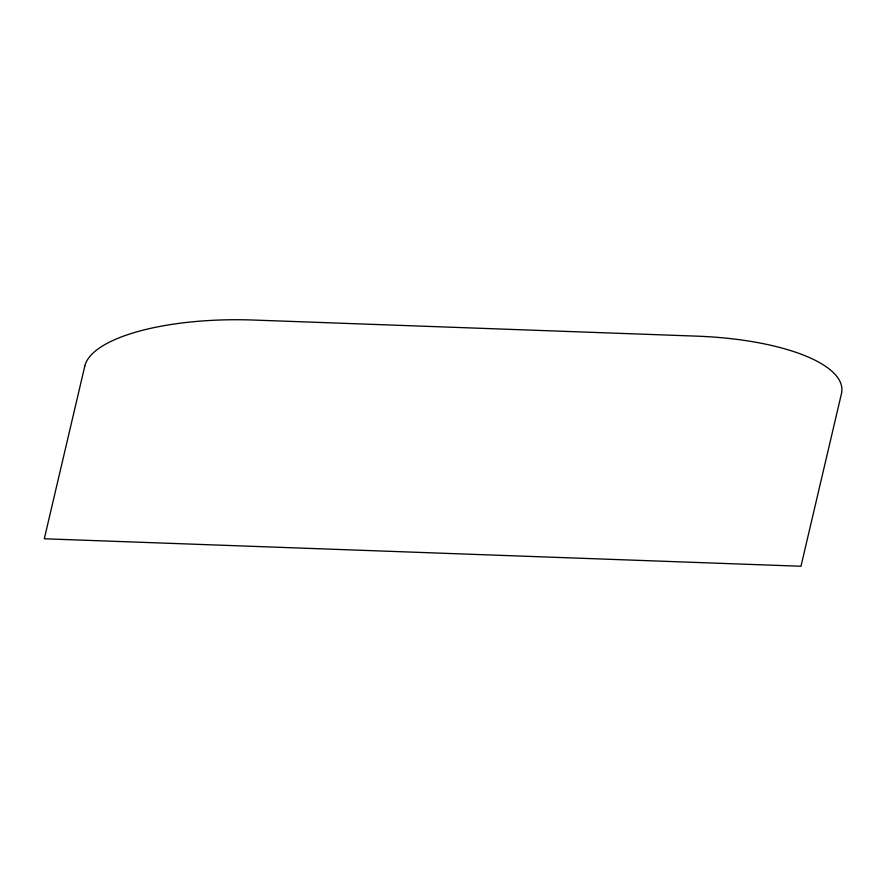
<?xml version="1.0" encoding="UTF-8"?>
<svg xmlns="http://www.w3.org/2000/svg" width="886" height="886" viewBox="0 0 886 886"><rect width="100%" height="100%" fill="white"/><g stroke="black" fill="none" stroke-linecap="round" stroke-linejoin="round"><path stroke-width="1.33" d="M84.79 366.151L44.3 538.777L800.966 566.254L841.456 393.628A157.032 52.064 0.7 0 0 697.049 336.159L253.485 320.045A157.032 52.064 0.7 0 0 84.79 366.151"/></g></svg>
